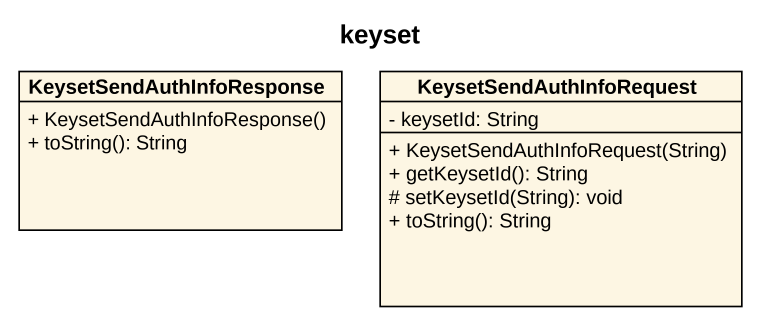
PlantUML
@startuml
title keyset
hide circle
hide empty members
skinparam classAttributeIconSize 0
class KeysetSendAuthInfoResponse {
  + KeysetSendAuthInfoResponse()
  + toString(): String
}
class KeysetSendAuthInfoRequest {
  - keysetId: String
  + KeysetSendAuthInfoRequest(String)
  + getKeysetId(): String
  # setKeysetId(String): void
  + toString(): String
}
@enduml
